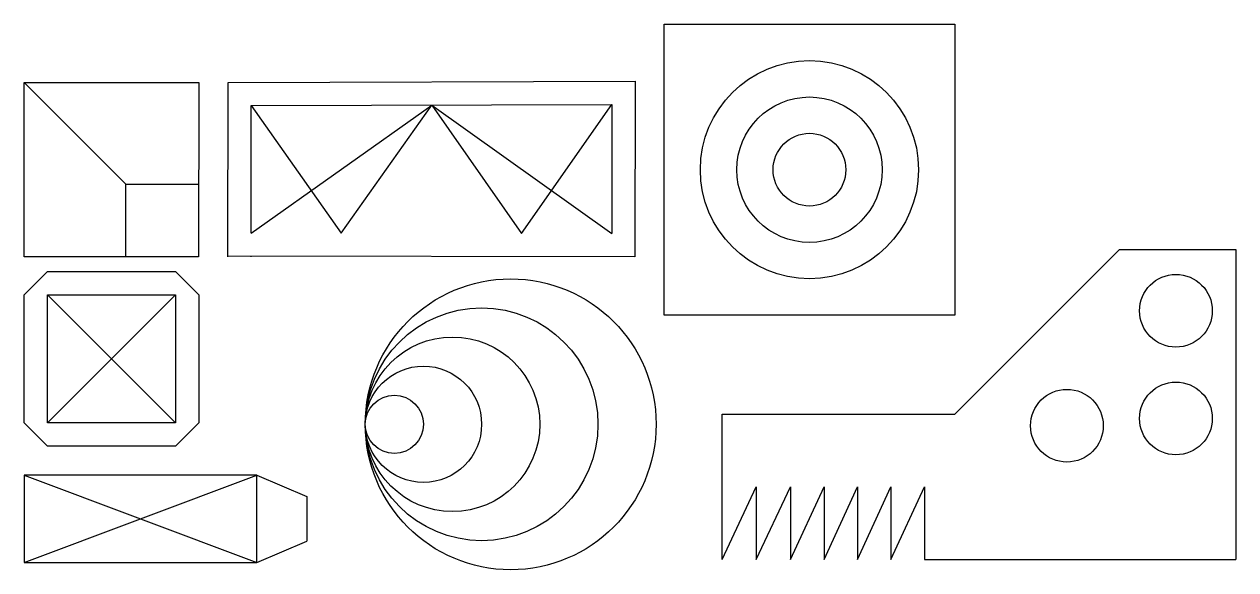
# Model space of a CAD drawing. Header units: millimetres. Extents: x 100 to 4266, y 75 to 1950.
import ezdxf

# ---------------------------------------------------------------- set-up
doc = ezdxf.new("R2010")
doc.units = ezdxf.units.MM

msp = doc.modelspace()

# ---------------------------------------------------------------- linework, layer by layer
for p, q in [((100, 1150), (100, 1750)), ((100, 1750), (700, 1750)), ((100, 1750), (449.4, 1400)), ((700, 1750), (699.4, 1150)), ((800, 1150), (800.9, 1750)), ((800.9, 1750), (2200.9, 1754.4)), ((2120.9, 1754.5), (2120.9, 1754.1)), ((2200.9, 1754.4), (2199.9, 1150)), ((880.1, 1232), (1501.2, 1672.2)), ((880.1, 1232), (880.8, 1670.2)), ((880.8, 1670.2), (2120.8, 1674.1)), ((880.8, 1670.2), (1190.1, 1231.6)), ((1190.1, 1231.6), (1501.2, 1672.2)), ((1501.2, 1672.2), (2120, 1230.1)), ((1501.2, 1672.2), (1810.1, 1230.6)), ((1810.1, 1230.6), (2120.8, 1674.1)), ((2120.8, 1674.1), (2120, 1230.1)), ((2200.8, 1674.4), (2201.2, 1674.4)), ((449.4, 1150), (449.4, 1400)), ((449.4, 1400), (699.6, 1399.7)), ((3300, 610), (3865.7, 1175.7)), ((3865.7, 1175.7), (4265.7, 1175.7)), ((4265.7, 1175.7), (4265.7, 110)), ((699.4, 1150), (100, 1150)), ((2199.9, 1150), (800, 1152.2)), ((880, 1149.9), (880, 1152)), ((180, 1100), (100, 1020)), ((180, 1100), (620, 1100)), ((620, 1100), (700, 1020)), ((100, 580), (100, 1020)), ((180, 1020), (620, 1020)), ((180, 580), (180, 1020)), ((180, 1020), (620, 580)), ((620, 1020), (180, 580)), ((620, 1020), (620, 580)), ((700, 1020), (700, 580)), ((2500, 110), (2500, 610)), ((2500, 610), (3300, 610)), ((100, 580), (180, 500)), ((620, 580), (180, 580)), ((700, 580), (620, 500)), ((620, 500), (180, 500)), ((900, 400), (100, 400)), ((100, 400), (100, 100)), ((100, 100), (900, 400)), ((100, 400), (900, 100)), ((900, 100), (900, 400)), ((900, 400), (1071.6, 327.1)), ((2500, 110), (2616.3, 359.4)), ((2616.3, 110), (2735, 360)), ((2616.3, 359.4), (2616.3, 110)), ((2735, 360), (2735, 110)), ((2735, 110), (2850, 360)), ((2850, 360), (2850, 110)), ((2850, 110), (2965, 360)), ((2965, 360), (2965, 110)), ((2965, 110), (3080, 360)), ((3080, 360), (3080, 110)), ((3080, 110), (3195, 360)), ((3195, 360), (3195, 110)), ((1071.6, 327.1), (1071.6, 173.3)), ((900, 100), (1071.6, 173.3)), ((100, 100), (900, 100)), ((3195, 110), (4265.7, 110))]:
    msp.add_line(p, q)
msp.add_lwpolyline([(3300, 950), (2300, 950), (2300, 1950), (3300, 1950)], close=True)
msp.add_lwpolyline([(900, 100.6), (900, 400)])
for centre, radius in [((2800, 1450), 375), ((2800, 1450), 250), ((2800, 1450), 125), ((4060, 965), 125), ((1772.7, 574.8), 500), ((1672.7, 574.8), 400), ((1572.7, 574.8), 300), ((1472.7, 574.8), 200), ((4060, 595), 125), ((1372.7, 574.8), 100), ((3685, 570), 125)]:
    msp.add_circle(centre, radius)

doc.saveas('drawing.dxf')
